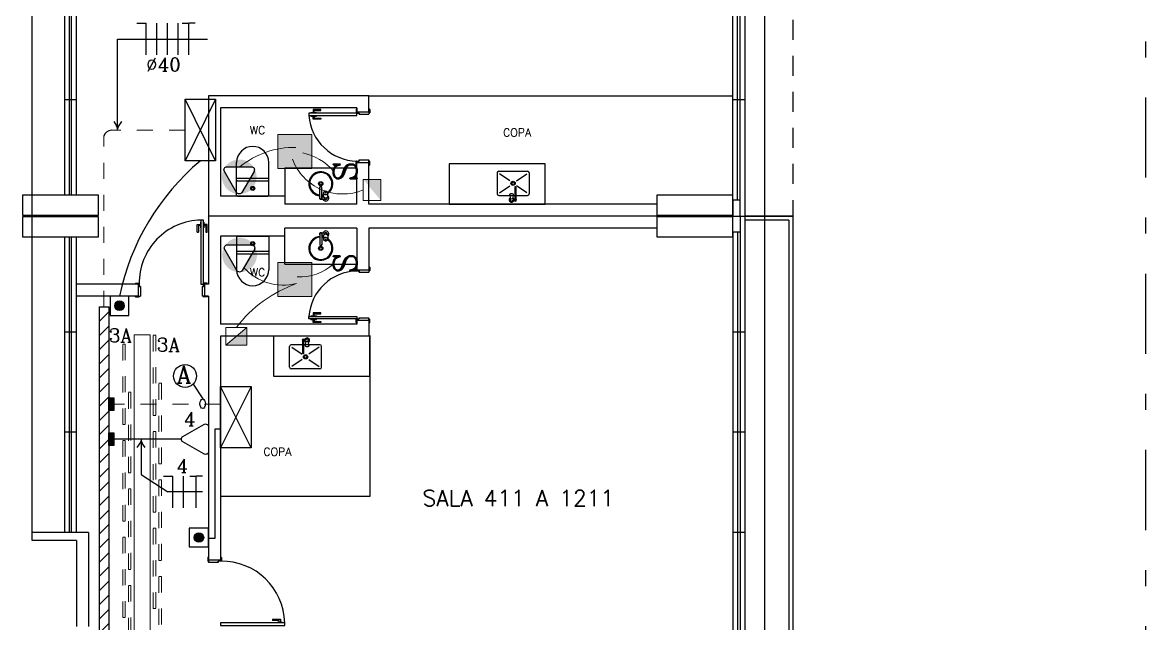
# Model space of a CAD drawing. Extents: x 544 to 914, y -40 to 56.
# Drawn here: x 580.47 to 587.48, y 5.28 to 9.03 of the extents above; entities that cross this region are included whole.
import ezdxf
from ezdxf.lldxf.tags import DXFTag

# ---------------------------------------------------------------- set-up
doc = ezdxf.new("R2010")
doc.units = 0
doc.header["$LTSCALE"] = 0.5
doc.header["$MEASUREMENT"] = 0
for name, pattern in [('CONTINU', [0]), ('DASHDOT', [1, 0.5, -0.25, 0, -0.25]), ('DASHDOT2', [0.5, 0.25, -0.125, 0, -0.125]), ('HIDDEN', [0.375, 0.25, -0.125])]:
    doc.linetypes.add(name, pattern=pattern)
doc.layers.get('0').update_dxf_attribs({"linetype": 'CONTINUOUS'})
for name, color, linetype in [('3', 1, 'CONTINUOUS'), ('A-01', 1, 'CONTINUOUS'), ('A-02', 2, 'CONTINUOUS'), ('A-03', 3, 'CONTINUOUS'), ('A-05', 5, 'CONTINUOUS'), ('ARQ_JANELAS2', 1, 'HIDDEN2'), ('COZINHA', 2, 'CONTINUOUS'), ('ELE-ELETROCALHA', 250, 'CONTINUOUS'), ('ELETRODUTO', 5, 'CONTINUOUS'), ('FIAÇÃO', 15, 'CONTINUOUS'), ('INTERRUPTOR', 3, 'CONTINUOUS'), ('JANELA', 1, 'CONTINUOUS'), ('PORTA', 2, 'CONTINUOUS'), ('Proj', 1, 'HIDDEN'), ('REDE-ESTRUTURADA', 3, 'CONTINUOUS'), ('SAN', 2, 'CONTINUOUS'), ('SETAS', 1, 'CONTINUOUS'), ('SIMBOLOS', 2, 'CONTINUOUS'), ('TEXTO', 7, 'CONTINUOUS'), ('TEXTO - TOMADAS', 250, 'CONTINUOUS'), ('TOMADAS', 3, 'CONTINUOUS'), ('TUBULACAO', 5, 'CONTINUOUS'), ('Título', 3, 'CONTINUOUS')]:
    doc.layers.add(name, color=color, linetype=linetype)
doc.layers.add('Luminotécnico', color=142, linetype='CONTINUOUS', lineweight=0)
doc.styles.add('ROMANC', font='romanc.shx')
doc.styles.add('T20', font='simplex.shx', dxfattribs={"height": 0.1})
tags = doc.linetypes.add('HIDDEN2', pattern=[0.1875, 0.125, -0.0625]).pattern_tags.tags
tags[6:7] = [DXFTag(74, 4), DXFTag(75, 0), DXFTag(340, '0'), DXFTag(46, 1.0), DXFTag(50, 0.0), DXFTag(44, 0.0), DXFTag(45, 0.0)]
tags[4:5] = [DXFTag(74, 4), DXFTag(75, 0), DXFTag(340, '0'), DXFTag(46, 1.0), DXFTag(50, 0.0), DXFTag(44, 0.0), DXFTag(45, 0.0)]

# ---------------------------------------------------------------- blocks, each defined once
blk = doc.blocks.new('A')
at = {"layer": 'TOMADAS'}
blk.add_hatch(color=256, dxfattribs=at).paths.add_polyline_path([(1807.0593, -85.114, 1), (1806.9999, -85.114, 1)])
blk.add_lwpolyline([(1806.9719, -85.1745), (1807.0873, -85.1745), (1807.0873, -85.0534), (1806.9719, -85.0534)], close=True, dxfattribs=at)
blk.add_circle((1807.0296, -85.114), 0.0297, dxfattribs=at)
blk = doc.blocks.new('T')
at = {"layer": 'TOMADAS'}
for p, q in [((-55.6492, 372.2054), (-55.6492, 372.0316)), ((-55.465, 372.138), (-55.6155, 372.2249)), ((-55.6155, 372.0122), (-55.465, 372.0991))]:
    blk.add_line(p, q, dxfattribs=at)
for centre, start, end in [((-55.6267, 372.2054), 60, 180), ((-55.4762, 372.1185), 300, 60), ((-55.6267, 372.0316), 180, 300)]:
    blk.add_arc(centre, 0.0225, start, end, dxfattribs=at)

msp = doc.modelspace()

# ---------------------------------------------------------------- hatches: boundary and pattern name
at = {"layer": 'ELE-ELETROCALHA', "ltscale": 0.06}
h = msp.add_hatch(dxfattribs=at)
h.set_pattern_fill('ANSI31', color=256, scale=0.5, style=0)
h.set_pattern_definition([(45, (-889.07684, 133.60847), (-0.0441941738, 0.0441941738), [])])
h.paths.add_polyline_path([(581.0121, 7.2591), (580.9519, 7.2591), (580.9519, 1.5815), (581.0121, 1.5845)])
at = {"layer": 'ELETRODUTO', "linetype": 'DASHDOT2', "ltscale": 0.06}
for points in [[(581.0122, 6.6115), (581.044, 6.6115), (581.044, 6.6909), (581.0122, 6.6909)], [(581.0122, 6.3934), (581.044, 6.3934), (581.044, 6.4729), (581.0122, 6.4729)]]:
    msp.add_hatch(color=256, dxfattribs=at).paths.add_polyline_path(points)
at = {"layer": 'Luminotécnico'}
for points in [[(582.0683, 8.335), (582.0683, 8.123), (582.2804, 8.123), (582.2804, 8.335)], [(582.7105, 7.9234), (582.7105, 8.055), (582.6004, 8.055)], [(582.0683, 7.5369), (582.0683, 7.3248), (582.2804, 7.3248), (582.2804, 7.5369)], [(581.8745, 7.1307), (581.7429, 7.0205), (581.8745, 7.0205)]]:
    msp.add_hatch(color=3, dxfattribs=at).paths.add_polyline_path(points)
at = {"layer": 'Luminotécnico', "linetype": 'CONTINU'}
h = msp.add_hatch(color=3, dxfattribs=at)
h.paths.add_polyline_path([(581.7187, 8.0707, 1), (581.9352, 8.0707, 1)])
h.paths.add_polyline_path([(581.9016, 8.1343, -0.57735), (581.9185, 8.105), (581.843, 7.9741, -0.57735), (581.8091, 7.9741), (581.7335, 8.105, -0.57735), (581.7505, 8.1343)], flags=16)
h = msp.add_hatch(color=3, dxfattribs=at)
h.paths.add_polyline_path([(581.7208, 7.583, 1), (581.9373, 7.583, 1)])
h.paths.add_polyline_path([(581.9037, 7.6466, -0.57735), (581.9206, 7.6173), (581.8451, 7.4864, -0.57735), (581.8112, 7.4864), (581.7356, 7.6173, -0.57735), (581.7526, 7.6466)], flags=16)

# ---------------------------------------------------------------- linework, layer by layer
at = {"layer": '3', "color": 6}
for points in [[(580.4739, 7.8311), (580.9489, 7.8311), (580.9489, 7.9561), (580.4739, 7.9561), (580.4739, 7.8311)], [(584.4314, 7.8311), (584.9064, 7.8311), (584.9064, 7.9561), (584.4314, 7.9561), (584.4314, 7.8311)], [(580.4739, 7.6961), (580.9489, 7.6961), (580.9489, 7.8211), (580.4739, 7.8211), (580.4739, 7.6961)], [(584.4314, 7.6961), (584.9064, 7.6961), (584.9064, 7.8211), (584.4314, 7.8211), (584.4314, 7.6961)]]:
    msp.add_lwpolyline(points, dxfattribs=at)
at = {"layer": 'A-01', "color": 9}
for p, q in [((585.1064, -6.1739), (585.1064, 14.9011)), ((582.6354, 8.5761), (584.9064, 8.5761)), ((582.6404, 7.0811), (582.6404, 6.0761)), ((582.6404, 6.0761), (581.7104, 6.0761))]:
    msp.add_line(p, q, dxfattribs=at)
at = {"layer": 'A-02', "color": 9}
for p, q in [((580.5354, 5.8511), (580.5354, 10.3886)), ((584.9514, 7.8261), (585.2814, 7.8261)), ((585.2814, 7.8261), (584.9814, 7.8261)), ((585.2564, 7.8011), (584.9814, 7.8011)), ((585.2564, 7.8011), (585.2564, -6.7739)), ((585.2814, 7.8261), (585.2814, -6.7989))]:
    msp.add_line(p, q, dxfattribs=at)
at = {"layer": 'A-03', "color": 9}
for p, q in [((580.8104, 8.5511), (580.7354, 8.5511)), ((584.9814, 8.5511), (584.9064, 8.5511)), ((580.8104, 7.1011), (580.7354, 7.1011)), ((584.9814, 7.1011), (584.9064, 7.1011)), ((584.9814, 6.4761), (584.9064, 6.4761)), ((584.9814, 5.8511), (584.9064, 5.8511))]:
    msp.add_line(p, q, dxfattribs=at)
at = {"layer": 'A-05', "color": 4}
for p, q in [((582.6354, 8.5761), (581.6354, 8.5761)), ((581.6354, 8.5761), (581.6354, 7.4011)), ((582.6354, 8.4761), (582.6354, 8.5761)), ((582.5604, 8.5011), (581.7104, 8.5011)), ((581.7104, 8.5011), (581.7104, 7.9511)), ((582.5604, 8.5011), (582.5604, 8.4761)), ((582.5604, 8.4761), (582.5604, 8.5011)), ((582.5604, 8.4761), (582.6354, 8.4761)), ((582.5604, 8.1611), (582.6354, 8.1611)), ((582.5604, 7.9011), (582.5604, 8.1611)), ((582.6354, 7.9011), (582.6354, 8.1611)), ((582.1104, 7.9511), (581.7104, 7.9511)), ((582.1104, 7.9511), (582.1104, 7.9011)), ((582.5604, 7.9011), (582.1104, 7.9011)), ((584.4314, 7.9011), (582.6354, 7.9011)), ((584.4316, 7.8261), (581.6354, 7.8261)), ((582.1104, 7.7011), (582.1104, 7.7511)), ((582.5604, 7.7511), (582.1104, 7.7511)), ((582.5604, 7.7511), (582.5604, 7.4911)), ((582.6354, 7.7511), (582.6354, 7.4911)), ((584.4314, 7.7511), (582.6354, 7.7511)), ((582.1104, 7.7011), (581.7104, 7.7011)), ((581.7104, 7.7011), (581.7104, 7.1511)), ((582.5604, 7.4911), (582.6354, 7.4911)), ((581.1954, 7.4011), (580.8104, 7.4011)), ((581.1954, 7.4011), (581.1954, 7.3261)), ((581.6354, 7.4011), (581.6104, 7.4011)), ((581.6104, 7.4011), (581.6104, 7.3261)), ((581.1954, 7.3261), (580.8104, 7.3261)), ((581.6354, 7.3261), (581.6104, 7.3261)), ((581.6354, 7.3261), (581.6354, 5.6786)), ((582.5604, 7.1511), (581.7104, 7.1511)), ((582.5604, 7.1761), (582.6354, 7.1761)), ((582.5604, 7.1511), (582.5604, 7.1761)), ((582.5604, 7.1761), (582.5604, 7.1511)), ((582.6354, 7.1761), (582.6354, 7.0761)), ((582.6354, 7.0761), (581.7104, 7.0761)), ((581.7104, 7.0761), (581.7104, 5.6786)), ((580.5354, 5.8011), (580.5354, 5.8511)), ((580.8854, 5.8511), (580.5354, 5.8511)), ((580.8854, 5.8511), (580.8854, 5.2636)), ((580.8104, 5.8011), (580.5354, 5.8011)), ((580.8104, 5.8011), (580.8104, 5.2636)), ((581.7104, 5.6786), (581.6354, 5.6786))]:
    msp.add_line(p, q, dxfattribs=at)
at = {"layer": 'ARQ_JANELAS2', "color": 5, "ltscale": 1.8}
msp.add_arc((582.5426, 7.024), 1.4941, 129.94216, 168.33555, dxfattribs=at)
at = {"layer": 'COZINHA', "color": 9}
for p, q in [((583.1354, 8.1511), (583.1354, 7.9011)), ((583.7354, 8.1511), (583.1354, 8.1511)), ((583.7354, 7.9011), (583.7354, 8.1511)), ((583.4354, 8.0952), (583.4354, 8.0052)), ((583.4454, 8.1052), (583.6254, 8.1052)), ((583.5141, 8.0467), (583.4504, 8.0902)), ((583.5568, 8.0467), (583.6204, 8.0902)), ((583.6354, 8.0952), (583.6354, 8.0052)), ((583.4354, 8.0052), (583.4354, 7.9652)), ((583.4504, 7.9702), (583.5141, 8.0137)), ((583.5465, 8.0054), (583.5465, 7.9999)), ((583.5465, 7.9999), (583.5465, 7.927)), ((583.5516, 8.0054), (583.5516, 7.9999)), ((583.5516, 7.9999), (583.5516, 7.927)), ((583.6204, 7.9702), (583.5568, 8.0137)), ((583.6354, 8.0052), (583.6354, 7.9652)), ((583.4454, 7.9552), (583.5154, 7.9552)), ((583.515, 7.9599), (583.5171, 7.9363)), ((583.5185, 7.9307), (583.5185, 7.9344)), ((583.5257, 7.919), (583.5257, 7.919)), ((583.5323, 7.9225), (583.5432, 7.9225)), ((583.5363, 7.9599), (583.5341, 7.9363)), ((583.5358, 7.9552), (583.5469, 7.9552)), ((583.5368, 7.931), (583.5428, 7.931)), ((583.5512, 7.9552), (583.6254, 7.9552)), ((583.1354, 7.9011), (583.7354, 7.9011)), ((582.0404, 7.0761), (582.0404, 6.8261)), ((582.6404, 7.0761), (582.0404, 7.0761)), ((582.1404, 6.972), (582.1404, 7.012)), ((582.2247, 7.022), (582.1504, 7.022)), ((582.2243, 6.9773), (582.2243, 7.0502)), ((582.2401, 7.022), (582.229, 7.022)), ((582.2294, 6.9773), (582.2294, 7.0502)), ((582.2436, 7.0547), (582.2327, 7.0547)), ((582.2391, 7.0462), (582.2331, 7.0462)), ((582.2396, 7.0173), (582.2418, 7.0409)), ((582.2502, 7.0582), (582.2502, 7.0582)), ((582.2574, 7.0465), (582.2574, 7.0428)), ((582.2609, 7.0173), (582.2588, 7.0409)), ((582.3304, 7.022), (582.2605, 7.022)), ((582.3404, 6.972), (582.3404, 7.012)), ((582.6404, 6.8261), (582.6404, 7.0761)), ((582.1404, 6.882), (582.1404, 6.972)), ((582.1554, 7.007), (582.2191, 6.9635)), ((582.2243, 6.9718), (582.2243, 6.9773)), ((582.2294, 6.9718), (582.2294, 6.9773)), ((582.3254, 7.007), (582.2618, 6.9635)), ((582.3404, 6.882), (582.3404, 6.972)), ((582.3304, 6.872), (582.1504, 6.872)), ((582.2191, 6.9305), (582.1554, 6.887)), ((582.2618, 6.9305), (582.3254, 6.887)), ((582.0404, 6.8261), (582.6404, 6.8261))]:
    msp.add_line(p, q, dxfattribs=at)
for points in [[(583.515, 7.9599), (583.5157, 7.9625), (583.5181, 7.965), (583.5214, 7.9666), (583.5256, 7.9672), (583.5299, 7.9666), (583.5331, 7.965), (583.5355, 7.9625), (583.5363, 7.9599), (583.5355, 7.9573), (583.5331, 7.9548), (583.5299, 7.9532), (583.5256, 7.9527), (583.5214, 7.9532), (583.5181, 7.9548), (583.5157, 7.9573)], [(582.2609, 7.0173), (582.2601, 7.0147), (582.2578, 7.0122), (582.2545, 7.0106), (582.2503, 7.01), (582.246, 7.0106), (582.2427, 7.0122), (582.2404, 7.0147), (582.2396, 7.0173), (582.2404, 7.0199), (582.2427, 7.0224), (582.246, 7.024), (582.2503, 7.0245), (582.2545, 7.024), (582.2578, 7.0224), (582.2601, 7.0199)]]:
    msp.add_lwpolyline(points, close=True, dxfattribs=at)
for points in [[(583.5341, 7.9363), (583.5336, 7.935), (583.5316, 7.9335), (583.5291, 7.9327), (583.5256, 7.9324), (583.5222, 7.9327), (583.5196, 7.9335), (583.5176, 7.935), (583.5171, 7.9363)], [(582.2418, 7.0409), (582.2423, 7.0422), (582.2442, 7.0436), (582.2468, 7.0445), (582.2503, 7.0448), (582.2537, 7.0445), (582.2563, 7.0436), (582.2583, 7.0422), (582.2588, 7.0409)]]:
    msp.add_lwpolyline(points, dxfattribs=at)
for centre, radius in [((583.5354, 8.0302), 0.0133), ((583.5354, 8.0302), 0.00813), ((582.2404, 6.947), 0.0133), ((582.2404, 6.947), 0.00813)]:
    msp.add_circle(centre, radius, dxfattribs=at)
for centre, radius, start, end in [((583.4454, 8.0952), 0.01, 90, 180), ((583.6254, 8.0952), 0.01, 0, 90), ((583.549, 8.0054), 0.00376, 312.65589, 227.34411), ((583.549, 8.0054), 0.00255, 359.99352, 180.00648), ((583.4454, 7.9652), 0.01, 180, 270), ((583.5257, 7.927), 0.0148, 126.17047, 342.25677), ((583.5257, 7.927), 0.00804, 152.73673, 325.73755), ((583.5368, 7.9353), 0.00425, 192.82848, 270), ((583.5257, 7.927), 0.0148, 15.53733, 53.99874), ((583.549, 7.927), 0.0074, 110.16101, 69.83899), ((583.549, 7.927), 0.00255, 180.00373, 359.99627), ((583.6254, 7.9652), 0.01, 270, 0), ((582.1504, 7.012), 0.01, 90, 180), ((582.2269, 7.0502), 0.0074, 290.16101, 249.83899), ((582.2269, 7.0502), 0.00255, 0.00373, 179.99627), ((582.2502, 7.0502), 0.0148, 195.53733, 233.99874), ((582.2502, 7.0502), 0.0148, 306.17047, 162.25677), ((582.2391, 7.0419), 0.00425, 12.82848, 90), ((582.2502, 7.0502), 0.00804, 332.73673, 145.73755), ((582.3304, 7.012), 0.01, 0, 90), ((582.2269, 6.9718), 0.00376, 132.65589, 47.34411), ((582.2269, 6.9718), 0.00255, 179.99352, 0.00648), ((582.1504, 6.882), 0.01, 180, 270), ((582.3304, 6.882), 0.01, 270, 0)]:
    msp.add_arc(centre, radius, start, end, dxfattribs=at)
at = {"layer": 'ELE-ELETROCALHA', "ltscale": 0.06}
for p, q in [((580.9519, 7.2591), (580.9519, 1.5555)), ((580.9519, 7.2591), (581.0121, 7.2591)), ((581.0121, 7.2591), (581.0121, 1.5308))]:
    msp.add_line(p, q, dxfattribs=at)
at = {"layer": 'ELE-ELETROCALHA', "color": 5, "linetype": 'CONTINU'}
msp.add_arc((581.0329, 8.3097), 0.053, 94.95236, 164.2581, dxfattribs=at)
at = {"layer": 'ELETRODUTO', "linetype": 'DASHDOT2', "ltscale": 0.06}
for points in [[(581.044, 6.6909), (581.044, 6.6115), (581.0122, 6.6115), (581.0122, 6.6909)], [(581.044, 6.4729), (581.044, 6.3934), (581.0122, 6.3934), (581.0122, 6.4729)]]:
    msp.add_lwpolyline(points, close=True, dxfattribs=at)
at = {"layer": 'FIAÇÃO'}
for p, q in [((581.1877, 9.0298), (581.2451, 9.0298)), ((581.245, 8.8315), (581.2451, 9.0298)), ((581.3118, 8.8314), (581.3119, 9.0298)), ((581.3786, 8.8314), (581.3787, 9.0297)), ((581.4454, 8.8314), (581.4455, 9.0297)), ((581.4714, 9.0297), (581.5116, 9.0297)), ((581.5115, 8.8314), (581.5116, 9.0297)), ((581.5518, 9.0297), (581.5116, 9.0297)), ((581.3541, 6.2033), (581.4116, 6.2033)), ((581.4113, 6.0049), (581.4116, 6.2033)), ((581.4781, 6.0049), (581.4784, 6.2032)), ((581.5173, 6.2031), (581.5575, 6.2031)), ((581.5572, 6.0047), (581.5575, 6.2031)), ((581.5977, 6.203), (581.5575, 6.2031))]:
    msp.add_line(p, q, dxfattribs=at)
at = {"layer": 'JANELA', "color": 9}
for p, q in [((584.9814, 14.9011), (584.9814, -6.1739)), ((580.7354, 10.3886), (580.7354, 7.9561)), ((580.7654, 10.3886), (580.7654, 7.9561)), ((580.7804, 7.9561), (580.7804, 10.3886)), ((580.8104, 7.9561), (580.8104, 10.3886)), ((584.9064, 7.9261), (584.9064, 10.4261)), ((584.9364, 7.9261), (584.9364, 10.4261)), ((584.9514, 7.9261), (584.9514, 10.4261)), ((580.7354, 7.8311), (580.7354, 7.8211)), ((580.8104, 7.8211), (580.8104, 7.8311)), ((584.9064, 7.7261), (584.9064, 5.2261)), ((584.9364, 7.7261), (584.9364, 5.2261)), ((584.9514, 7.7261), (584.9514, 5.2261)), ((580.7354, 7.6961), (580.7354, 5.8511)), ((580.7654, 7.6961), (580.7654, 5.8511)), ((580.7804, 5.8511), (580.7804, 7.6961)), ((580.8104, 5.8511), (580.8104, 7.6961)), ((580.8104, 6.4761), (580.7354, 6.4761))]:
    msp.add_line(p, q, dxfattribs=at)
for points in [[(584.9514, 7.9261), (584.9064, 7.9261), (584.9064, 7.8261), (584.9514, 7.8261)], [(584.9514, 7.7261), (584.9064, 7.7261), (584.9064, 7.8261), (584.9514, 7.8261)]]:
    msp.add_lwpolyline(points, close=True, dxfattribs=at)
for points in [[(580.7654, 7.8311), (580.7654, 7.8261), (580.8104, 7.8261), (580.8104, 7.8311)], [(580.7654, 7.8211), (580.7654, 7.8261), (580.8104, 7.8261), (580.8104, 7.8211)]]:
    msp.add_lwpolyline(points, dxfattribs=at)
at = {"layer": 'Luminotécnico', "color": 3}
msp.add_line((581.8745, 7.1307), (581.7429, 7.0205), dxfattribs=at)
for points in [[(582.2804, 8.123), (582.2804, 8.335), (582.0683, 8.335), (582.0683, 8.123)], [(582.6004, 7.9234), (582.6004, 8.055), (582.7105, 8.055), (582.7105, 7.9234)], [(582.2804, 7.3248), (582.2804, 7.5369), (582.0683, 7.5369), (582.0683, 7.3248)], [(581.7429, 7.1307), (581.8745, 7.1307), (581.8745, 7.0205), (581.7429, 7.0205)]]:
    msp.add_lwpolyline(points, close=True, dxfattribs=at)
at = {"layer": 'Luminotécnico', "color": 3, "linetype": 'CONTINU', "ltscale": 0.05}
msp.add_lwpolyline([(581.1707, 7.0836), (581.1707, 0.7767), (580.6307, 0.7767), (580.6307, 0.6763), (581.2711, 0.6763), (581.2711, 7.0836)], close=True, dxfattribs=at)
at = {"layer": 'Luminotécnico', "color": 9, "linetype": 'HIDDEN', "ltscale": 0.05}
for points in [[(581.2901, 6.581), (581.2901, 7.0833), (581.3052, 7.0833), (581.3052, 6.581)], [(581.1, 6.5247), (581.1, 7.027), (581.115, 7.027), (581.115, 6.5247)], [(581.3255, 6.2796), (581.3255, 6.7819), (581.3406, 6.7819), (581.3406, 6.2796)], [(581.1354, 6.2234), (581.1354, 6.7257), (581.1505, 6.7257), (581.1505, 6.2234)], [(581.2901, 5.9782), (581.2901, 6.4805), (581.3052, 6.4805), (581.3052, 5.9782)], [(581.2901, 5.9782), (581.2901, 6.4805), (581.3052, 6.4805), (581.3052, 5.9782)], [(581.1, 5.922), (581.1, 6.4243), (581.115, 6.4243), (581.115, 5.922)], [(581.1, 5.922), (581.1, 6.4243), (581.115, 6.4243), (581.115, 5.922)], [(581.3255, 5.6769), (581.3255, 6.1792), (581.3406, 6.1792), (581.3406, 5.6769)], [(581.1354, 5.6206), (581.1354, 6.1229), (581.1505, 6.1229), (581.1505, 5.6206)], [(581.1, 5.3193), (581.1, 5.8216), (581.115, 5.8216), (581.115, 5.3193)], [(581.2901, 5.3755), (581.2901, 5.8778), (581.3052, 5.8778), (581.3052, 5.3755)], [(581.3255, 5.0741), (581.3255, 5.5764), (581.3406, 5.5764), (581.3406, 5.0741)], [(581.1354, 5.0179), (581.1354, 5.5202), (581.1505, 5.5202), (581.1505, 5.0179)]]:
    msp.add_lwpolyline(points, close=True, dxfattribs=at)
at = {"layer": 'Luminotécnico', "color": 5, "linetype": 'CONTINU'}
for centre, radius, start, end in [((582.1719, 7.7143), 0.5405, 89.10226, 128.99484), ((582.1476, 7.8729), 0.3554, 41.14055, 77.73183), ((582.4722, 8.2991), 0.3354, 200.57844, 292.4703), ((582.1031, 7.7327), 0.3378, 222.7239, 283.81262), ((582.203, 7.763), 0.317, 267.14477, 311.89146), ((582.4559, 6.6386), 0.813, 109.55889, 142.75528)]:
    msp.add_arc(centre, radius, start, end, dxfattribs=at)
at = {"layer": 'PORTA', "color": 9}
for p, q in [((582.3364, 8.4916), (582.2874, 8.4916)), ((582.2874, 8.4916), (582.2874, 8.4721)), ((582.2944, 8.4721), (582.2944, 8.4846)), ((582.2944, 8.4846), (582.3294, 8.4846)), ((582.3294, 8.4846), (582.3294, 8.4846)), ((582.3294, 8.4846), (582.3364, 8.4846)), ((582.3364, 8.4846), (582.3364, 8.4916)), ((582.5554, 8.4911), (582.5554, 8.4711)), ((582.5579, 8.4936), (582.5604, 8.4936)), ((582.6354, 8.4936), (582.6379, 8.4936)), ((582.6354, 8.4936), (582.6354, 8.4936)), ((582.6404, 8.4911), (582.6404, 8.4711)), ((582.2734, 8.4721), (582.3084, 8.4721)), ((582.2734, 8.4721), (582.2734, 8.4686)), ((582.2734, 8.4501), (582.2734, 8.4536)), ((582.2734, 8.4501), (582.3084, 8.4501)), ((582.2874, 8.4306), (582.2874, 8.4501)), ((582.3364, 8.4306), (582.2874, 8.4306)), ((582.2944, 8.4501), (582.2944, 8.4376)), ((582.2944, 8.4376), (582.3294, 8.4376)), ((582.3084, 8.4721), (582.3084, 8.4686)), ((582.3084, 8.4501), (582.3084, 8.4536)), ((582.3294, 8.4376), (582.3364, 8.4376)), ((582.3294, 8.4376), (582.3294, 8.4376)), ((582.3364, 8.4376), (582.3364, 8.4306)), ((582.5604, 8.4761), (582.5604, 8.4686)), ((582.5604, 8.4686), (582.5754, 8.4686)), ((582.5754, 8.4686), (582.5754, 8.4611)), ((582.5754, 8.4611), (582.5754, 8.4686)), ((582.5754, 8.4611), (582.6354, 8.4611)), ((582.6354, 8.4761), (582.6354, 8.4611)), ((582.6354, 8.4686), (582.6379, 8.4686)), ((582.5554, 8.1461), (582.5554, 8.1661)), ((582.5579, 8.1686), (582.5604, 8.1686)), ((582.5579, 8.1436), (582.5604, 8.1436)), ((582.5604, 8.1686), (582.5754, 8.1686)), ((582.5604, 8.1611), (582.5604, 8.1686)), ((582.5754, 8.1761), (582.6354, 8.1761)), ((582.5754, 8.1761), (582.5754, 8.1686)), ((582.5754, 8.1686), (582.5754, 8.1761)), ((582.6354, 8.1611), (582.6354, 8.1761)), ((582.6354, 8.1686), (582.6379, 8.1686)), ((582.6354, 8.1436), (582.6354, 8.1436)), ((582.6354, 8.1436), (582.6379, 8.1436)), ((582.6404, 8.1461), (582.6404, 8.1661)), ((581.5844, 7.7881), (581.5879, 7.7881)), ((581.5844, 7.7881), (581.5844, 7.7531)), ((581.6064, 7.7881), (581.6029, 7.7881)), ((581.6064, 7.7881), (581.6064, 7.7531)), ((581.5649, 7.7251), (581.5649, 7.7741)), ((581.5649, 7.7741), (581.5844, 7.7741)), ((581.5649, 7.7251), (581.5719, 7.7251)), ((581.5719, 7.7671), (581.5719, 7.7321)), ((581.5844, 7.7671), (581.5719, 7.7671)), ((581.5719, 7.7321), (581.5719, 7.7251)), ((581.5719, 7.7321), (581.5719, 7.7321)), ((581.5844, 7.7531), (581.5879, 7.7531)), ((581.6064, 7.7531), (581.6029, 7.7531)), ((581.6259, 7.7741), (581.6064, 7.7741)), ((581.6064, 7.7671), (581.6189, 7.7671)), ((581.6189, 7.7671), (581.6189, 7.7321)), ((581.6189, 7.7321), (581.6189, 7.7321)), ((581.6189, 7.7321), (581.6189, 7.7251)), ((581.6189, 7.7251), (581.6259, 7.7251)), ((581.6259, 7.7251), (581.6259, 7.7741)), ((582.5554, 7.5061), (582.5554, 7.4861)), ((582.5579, 7.5086), (582.5604, 7.5086)), ((582.6354, 7.5086), (582.6354, 7.5086)), ((582.6354, 7.5086), (582.6379, 7.5086)), ((582.6404, 7.5061), (582.6404, 7.4861)), ((582.5579, 7.4836), (582.5604, 7.4836)), ((582.5604, 7.4911), (582.5604, 7.4836)), ((582.5604, 7.4836), (582.5754, 7.4836)), ((582.5754, 7.4761), (582.5754, 7.4836)), ((582.5754, 7.4836), (582.5754, 7.4761)), ((582.5754, 7.4761), (582.6354, 7.4761)), ((582.6354, 7.4911), (582.6354, 7.4761)), ((582.6354, 7.4836), (582.6379, 7.4836)), ((581.1779, 7.4036), (581.1779, 7.4011)), ((581.1804, 7.4061), (581.2004, 7.4061)), ((581.1954, 7.4011), (581.2029, 7.4011)), ((581.2029, 7.4036), (581.2029, 7.4011)), ((581.2029, 7.4011), (581.2029, 7.3861)), ((581.2104, 7.3861), (581.2029, 7.3861)), ((581.2029, 7.3861), (581.2104, 7.3861)), ((581.2104, 7.3861), (581.2104, 7.3261)), ((581.5954, 7.3861), (581.5954, 7.3261)), ((581.6029, 7.3861), (581.5954, 7.3861)), ((581.5954, 7.3861), (581.6029, 7.3861)), ((581.6104, 7.4011), (581.6029, 7.4011)), ((581.6029, 7.4011), (581.6029, 7.3861)), ((581.6254, 7.4061), (581.6054, 7.4061)), ((581.6279, 7.4036), (581.6279, 7.4011)), ((581.1779, 7.3261), (581.1779, 7.3261)), ((581.1779, 7.3261), (581.1779, 7.3236)), ((581.1804, 7.3211), (581.2004, 7.3211)), ((581.1954, 7.3261), (581.2104, 7.3261)), ((581.2029, 7.3261), (581.2029, 7.3236)), ((581.6104, 7.3261), (581.5954, 7.3261)), ((581.6029, 7.3261), (581.6029, 7.3236)), ((581.6254, 7.3211), (581.6054, 7.3211)), ((581.6279, 7.3261), (581.6279, 7.3236)), ((581.6279, 7.3261), (581.6279, 7.3261)), ((582.2874, 7.2216), (582.2874, 7.2021)), ((582.3364, 7.2216), (582.2874, 7.2216)), ((582.3364, 7.2146), (582.3364, 7.2216)), ((582.2734, 7.2021), (582.2734, 7.1986)), ((582.2734, 7.2021), (582.3084, 7.2021)), ((582.2734, 7.1801), (582.2734, 7.1836)), ((582.2734, 7.1801), (582.3084, 7.1801)), ((582.2874, 7.1606), (582.2874, 7.1801)), ((582.3364, 7.1606), (582.2874, 7.1606)), ((582.2944, 7.2146), (582.3294, 7.2146)), ((582.2944, 7.2021), (582.2944, 7.2146)), ((582.2944, 7.1801), (582.2944, 7.1676)), ((582.2944, 7.1676), (582.3294, 7.1676)), ((582.3084, 7.2021), (582.3084, 7.1986)), ((582.3084, 7.1801), (582.3084, 7.1836)), ((582.3294, 7.2146), (582.3364, 7.2146)), ((582.3294, 7.2146), (582.3294, 7.2146)), ((582.3294, 7.1676), (582.3294, 7.1676)), ((582.3294, 7.1676), (582.3364, 7.1676)), ((582.3364, 7.1676), (582.3364, 7.1606)), ((582.5554, 7.1611), (582.5554, 7.1811)), ((582.5579, 7.1586), (582.5604, 7.1586)), ((582.5604, 7.1761), (582.5604, 7.1836)), ((582.5604, 7.1836), (582.5754, 7.1836)), ((582.5754, 7.1911), (582.6354, 7.1911)), ((582.5754, 7.1836), (582.5754, 7.1911)), ((582.5754, 7.1911), (582.5754, 7.1836)), ((582.6354, 7.1761), (582.6354, 7.1911)), ((582.6354, 7.1836), (582.6379, 7.1836)), ((582.6354, 7.1586), (582.6379, 7.1586)), ((582.6354, 7.1586), (582.6354, 7.1586)), ((582.6404, 7.1611), (582.6404, 7.1811)), ((581.6304, 5.6936), (581.6304, 5.6736)), ((581.6354, 5.6961), (581.6329, 5.6961)), ((581.6354, 5.6961), (581.6354, 5.6961)), ((581.6354, 5.6786), (581.6354, 5.6636)), ((581.7129, 5.6961), (581.7104, 5.6961)), ((581.7104, 5.6786), (581.7104, 5.6711)), ((581.7154, 5.6936), (581.7154, 5.6736)), ((581.6354, 5.6711), (581.6329, 5.6711)), ((581.6954, 5.6636), (581.6354, 5.6636)), ((581.7104, 5.6711), (581.6954, 5.6711)), ((581.6954, 5.6636), (581.6954, 5.6711)), ((581.6954, 5.6711), (581.6954, 5.6636)), ((581.7129, 5.6711), (581.7104, 5.6711)), ((582.0345, 5.3091), (582.0345, 5.3021)), ((582.0345, 5.3091), (582.0835, 5.3091)), ((582.0415, 5.3021), (582.0345, 5.3021)), ((582.0415, 5.3021), (582.0415, 5.3021)), ((582.0765, 5.3021), (582.0415, 5.3021)), ((582.0625, 5.2896), (582.0625, 5.2861)), ((582.0975, 5.2896), (582.0625, 5.2896)), ((582.0765, 5.2896), (582.0765, 5.3021)), ((582.0835, 5.3091), (582.0835, 5.2896)), ((582.0975, 5.2896), (582.0975, 5.2861))]:
    msp.add_line(p, q, dxfattribs=at)
for points in [[(582.5604, 8.4686), (582.2604, 8.4686), (582.2604, 8.4536), (582.5604, 8.4536)], [(581.6029, 7.4011), (581.6029, 7.8011), (581.5879, 7.8011), (581.5879, 7.4011)], [(582.5604, 7.1836), (582.2604, 7.1836), (582.2604, 7.1986), (582.5604, 7.1986)], [(581.7104, 5.2711), (582.1104, 5.2711), (582.1104, 5.2861), (581.7104, 5.2861)]]:
    msp.add_lwpolyline(points, close=True, dxfattribs=at)
for centre, radius, start, end in [((582.5579, 8.4911), 0.0025, 90, 180), ((582.6379, 8.4911), 0.0025, 0, 90), ((582.568, 8.477), 0.3085, 184.34604, 268.59156), ((582.5579, 8.4711), 0.0025, 180, 270), ((582.6379, 8.4711), 0.0025, 270, 0), ((582.5579, 8.1661), 0.0025, 90, 180), ((582.5579, 8.1461), 0.0025, 180, 270), ((582.6379, 8.1661), 0.0025, 0, 90), ((582.6379, 8.1461), 0.0025, 270, 0), ((581.5954, 7.4086), 0.3926, 91.09469, 181.09469), ((582.5579, 7.5061), 0.0025, 90, 180), ((582.6379, 7.5061), 0.0025, 0, 90), ((582.568, 7.1752), 0.3085, 91.40844, 175.65396), ((582.5579, 7.4861), 0.0025, 180, 270), ((582.6379, 7.4861), 0.0025, 270, 0), ((581.1804, 7.4036), 0.0025, 90, 180), ((581.2004, 7.4036), 0.0025, 0, 90), ((581.6054, 7.4036), 0.0025, 90, 180), ((581.6254, 7.4036), 0.0025, 0, 90), ((581.1804, 7.3236), 0.0025, 180, 270), ((581.2004, 7.3236), 0.0025, 270, 0), ((581.6054, 7.3236), 0.0025, 180, 270), ((581.6254, 7.3236), 0.0025, 270, 0), ((582.5579, 7.1811), 0.0025, 90, 180), ((582.5579, 7.1611), 0.0025, 180, 270), ((582.6379, 7.1811), 0.0025, 0, 90), ((582.6379, 7.1611), 0.0025, 270, 0), ((581.6329, 5.6936), 0.0025, 90, 180), ((581.7129, 5.6936), 0.0025, 0, 90), ((581.6329, 5.6736), 0.0025, 180, 270), ((581.7179, 5.2786), 0.3926, 1.09469, 91.09469), ((581.7129, 5.6736), 0.0025, 270, 0)]:
    msp.add_arc(centre, radius, start, end, dxfattribs=at)
at = {"layer": 'Proj', "color": 9}
msp.add_line((585.2814, 14.9011), (585.2814, 7.8261), dxfattribs=at)
at = {"layer": 'Proj', "color": 5, "linetype": 'CONTINU'}
msp.add_line((581.4655, 6.4332), (581.0121, 6.4332), dxfattribs=at)
at = {"layer": 'REDE-ESTRUTURADA'}
for p, q in [((581.6785, 8.1704), (581.4883, 8.5546)), ((581.6785, 8.5546), (581.4885, 8.1703)), ((581.9003, 6.3784), (581.7101, 6.7627)), ((581.9003, 6.7627), (581.7103, 6.3784))]:
    msp.add_line(p, q, dxfattribs=at)
for points in [[(581.4883, 8.5546), (581.6785, 8.5546), (581.6785, 8.1704), (581.4883, 8.1704)], [(581.7101, 6.7627), (581.9003, 6.7627), (581.9003, 6.3784), (581.7101, 6.3784)]]:
    msp.add_lwpolyline(points, close=True, dxfattribs=at)
at = {"layer": 'SAN', "color": 9}
for p, q in [((581.8104, 7.9561), (581.8104, 8.1611)), ((582.0104, 7.9561), (582.0104, 8.1611)), ((581.8104, 8.0624), (582.0104, 8.0624)), ((582.1104, 8.1261), (582.1104, 7.9511)), ((582.1104, 8.1261), (582.5604, 8.1261)), ((581.8154, 8.0461), (582.0054, 8.0461)), ((582.3299, 7.9388), (582.3299, 8.0055)), ((582.341, 7.9388), (582.341, 8.0055)), ((581.8154, 7.9511), (582.0054, 7.9511)), ((582.3354, 7.9305), (582.3596, 7.9305)), ((582.341, 7.9451), (582.3538, 7.9451)), ((582.3521, 7.9497), (582.3521, 7.9706)), ((582.3563, 7.9388), (582.3563, 7.9427)), ((582.3757, 7.9388), (582.3757, 7.9427)), ((582.3799, 7.9497), (582.3799, 7.9706)), ((582.3299, 7.7134), (582.3299, 7.6467)), ((582.3354, 7.7217), (582.3596, 7.7217)), ((582.341, 7.7134), (582.341, 7.6467)), ((582.3563, 7.7134), (582.3563, 7.7095)), ((582.3757, 7.7134), (582.3757, 7.7095)), ((581.8104, 7.6961), (581.8104, 7.4911)), ((581.8154, 7.7011), (582.0054, 7.7011)), ((582.0104, 7.6961), (582.0104, 7.4911)), ((582.1104, 7.5261), (582.1104, 7.7011)), ((582.341, 7.7071), (582.3538, 7.7071)), ((582.3521, 7.7025), (582.3521, 7.6816)), ((582.3799, 7.7025), (582.3799, 7.6816)), ((581.8104, 7.5898), (582.0104, 7.5898)), ((581.8154, 7.6061), (582.0054, 7.6061)), ((582.1104, 7.5261), (582.5604, 7.5261))]:
    msp.add_line(p, q, dxfattribs=at)
for centre, radius in [((581.9104, 7.9986), 0.0125), ((581.9104, 7.9986), 0.0075), ((582.3354, 8.0277), 0.0133), ((582.3354, 8.0277), 0.00778), ((581.9104, 7.6536), 0.0125), ((581.9104, 7.6536), 0.0075), ((582.3354, 7.6245), 0.0133), ((582.3354, 7.6245), 0.00778)]:
    msp.add_circle(centre, radius, dxfattribs=at)
for centre, radius, start, end in [((581.9104, 8.1611), 0.1, 0, 180), ((582.3354, 8.0277), 0.075, 306.3412, 265.75198), ((582.3354, 8.0277), 0.0694, 309.00735, 265.41143), ((581.8154, 8.0411), 0.005, 90, 180), ((582.0054, 8.0411), 0.005, 0, 90), ((582.3354, 8.0055), 0.00694, 323.1301, 216.8699), ((582.3354, 8.0055), 0.00556, 359.99988, 179.99988), ((581.8154, 7.9561), 0.005, 180, 270), ((582.0054, 7.9561), 0.005, 270, 0), ((582.3354, 7.9388), 0.00833, 131.81031, 48.18969), ((582.3354, 7.9388), 0.00556, 179.99979, 359.99979), ((582.3354, 8.0277), 0.0694, 274.58857, 283.88654), ((582.3354, 8.0277), 0.075, 274.24802, 282.83959), ((582.366, 7.9388), 0.0194, 135.58469, 161.12889), ((582.366, 7.9388), 0.0194, 205.37693, 44.41531), ((582.3592, 7.9706), 0.00706, 149.63881, 180), ((582.3592, 7.9706), 0.00706, 180, 210.36119), ((582.3592, 7.9497), 0.00706, 180, 210.36119), ((582.3624, 7.9687), 0.0109, 125.26439, 149.63881), ((582.3624, 7.9725), 0.0109, 210.36119, 234.73561), ((582.3624, 7.9516), 0.0109, 210.36119, 234.73561), ((582.3646, 7.9656), 0.0146, 106.32495, 125.26439), ((582.3646, 7.9755), 0.0146, 234.73561, 253.67505), ((582.3646, 7.9547), 0.0146, 234.73561, 253.67505), ((582.366, 7.9388), 0.00972, 180, 238.99728), ((582.3596, 7.9249), 0.00556, 65.38002, 90), ((582.366, 7.9608), 0.0196, 90, 106.32495), ((582.366, 7.9803), 0.0196, 253.67505, 270), ((582.366, 7.9594), 0.0196, 253.67505, 270), ((582.364, 7.9747), 0.00212, 149.63881, 180), ((582.364, 7.9747), 0.00212, 180, 210.36119), ((582.366, 7.9388), 0.00972, 245.38002, 0), ((582.3649, 7.9742), 0.00326, 125.26439, 149.63881), ((582.3649, 7.9753), 0.00326, 210.36119, 234.73561), ((582.3656, 7.9733), 0.00437, 106.32495, 125.26439), ((582.3656, 7.9762), 0.00437, 234.73561, 253.67505), ((582.366, 7.9718), 0.00587, 90, 106.32495), ((582.366, 7.9777), 0.00587, 253.67505, 270), ((582.366, 7.9608), 0.0196, 73.67505, 90), ((582.366, 7.9718), 0.00587, 73.67505, 90), ((582.366, 7.9777), 0.00587, 270, 286.32495), ((582.366, 7.9803), 0.0196, 270, 286.32495), ((582.366, 7.9594), 0.0196, 270, 286.32495), ((582.3664, 7.9733), 0.00437, 54.73561, 73.67505), ((582.3664, 7.9762), 0.00437, 286.32495, 305.26439), ((582.3671, 7.9742), 0.00326, 30.36119, 54.73561), ((582.3671, 7.9753), 0.00326, 305.26439, 329.63881), ((582.3681, 7.9747), 0.00212, 0, 30.36119), ((582.3681, 7.9747), 0.00212, 329.63881, 360), ((582.3674, 7.9656), 0.0146, 54.73561, 73.67505), ((582.3674, 7.9755), 0.0146, 286.32495, 305.26439), ((582.3674, 7.9547), 0.0146, 286.32495, 305.26439), ((582.3696, 7.9687), 0.0109, 30.36119, 54.73561), ((582.3696, 7.9725), 0.0109, 305.26439, 329.63881), ((582.3696, 7.9516), 0.0109, 305.26439, 329.63881), ((582.3728, 7.9706), 0.00706, 360, 30.36119), ((582.3728, 7.9706), 0.00706, 329.63881, 360), ((582.3728, 7.9497), 0.00706, 329.63881, 0), ((582.3354, 7.7134), 0.00833, 311.81031, 228.18969), ((582.3354, 7.7134), 0.00556, 0.00021, 180.00021), ((582.366, 7.7134), 0.0194, 315.58469, 154.62307), ((582.3624, 7.7006), 0.0109, 125.26439, 149.63881), ((582.3646, 7.6975), 0.0146, 106.32495, 125.26439), ((582.366, 7.7134), 0.00972, 121.00272, 180), ((582.3596, 7.7273), 0.00556, 270, 294.61998), ((582.366, 7.6927), 0.0196, 90, 106.32495), ((582.366, 7.7134), 0.00972, 0, 114.61998), ((582.366, 7.6927), 0.0196, 73.67505, 90), ((582.3674, 7.6975), 0.0146, 54.73561, 73.67505), ((582.3696, 7.7006), 0.0109, 30.36119, 54.73561), ((581.8154, 7.6961), 0.005, 90, 180), ((582.0054, 7.6961), 0.005, 0, 90), ((582.3354, 7.6245), 0.075, 94.24802, 53.6588), ((582.3354, 7.6245), 0.0694, 94.58857, 50.99265), ((582.3354, 7.6467), 0.00694, 143.1301, 36.8699), ((582.3354, 7.6467), 0.00556, 180.00012, 0.00012), ((582.3354, 7.6245), 0.075, 77.16041, 85.75198), ((582.3354, 7.6245), 0.0694, 76.11346, 85.41143), ((582.366, 7.7134), 0.0194, 198.87111, 224.41531), ((582.3592, 7.7025), 0.00706, 149.63881, 180), ((582.3592, 7.6816), 0.00706, 149.63881, 180), ((582.3592, 7.6816), 0.00706, 180, 210.36119), ((582.3624, 7.6797), 0.0109, 125.26439, 149.63881), ((582.3624, 7.6835), 0.0109, 210.36119, 234.73561), ((582.3646, 7.6767), 0.0146, 106.32495, 125.26439), ((582.3646, 7.6866), 0.0146, 234.73561, 253.67505), ((582.366, 7.6719), 0.0196, 90, 106.32495), ((582.366, 7.6914), 0.0196, 253.67505, 270), ((582.364, 7.6774), 0.00212, 149.63881, 180), ((582.364, 7.6774), 0.00212, 180, 210.36119), ((582.3649, 7.6769), 0.00326, 125.26439, 149.63881), ((582.3649, 7.678), 0.00326, 210.36119, 234.73561), ((582.3656, 7.676), 0.00437, 106.32495, 125.26439), ((582.3656, 7.6789), 0.00437, 234.73561, 253.67505), ((582.366, 7.6745), 0.00587, 90, 106.32495), ((582.366, 7.6804), 0.00587, 253.67505, 270), ((582.366, 7.6719), 0.0196, 73.67505, 90), ((582.366, 7.6745), 0.00587, 73.67505, 90), ((582.366, 7.6804), 0.00587, 270, 286.32495), ((582.366, 7.6914), 0.0196, 270, 286.32495), ((582.3664, 7.676), 0.00437, 54.73561, 73.67505), ((582.3664, 7.6789), 0.00437, 286.32495, 305.26439), ((582.3671, 7.6769), 0.00326, 30.36119, 54.73561), ((582.3671, 7.678), 0.00326, 305.26439, 329.63881), ((582.3681, 7.6774), 0.00212, 0, 30.36119), ((582.3681, 7.6774), 0.00212, 329.63881, 0), ((582.3674, 7.6767), 0.0146, 54.73561, 73.67505), ((582.3674, 7.6866), 0.0146, 286.32495, 305.26439), ((582.3696, 7.6797), 0.0109, 30.36119, 54.73561), ((582.3696, 7.6835), 0.0109, 305.26439, 329.63881), ((582.3728, 7.7025), 0.00706, 360, 30.36119), ((582.3728, 7.6816), 0.00706, 0, 30.36119), ((582.3728, 7.6816), 0.00706, 329.63881, 0), ((581.8154, 7.6111), 0.005, 180, 270), ((582.0054, 7.6111), 0.005, 270, 0), ((581.9104, 7.4911), 0.1, 180, 0)]:
    msp.add_arc(centre, radius, start, end, dxfattribs=at)
at = {"layer": 'SETAS', "color": 1}
for p, q in [((581.0677, 8.9306), (581.6283, 8.9306)), ((581.0677, 8.3625), (581.0677, 8.9306)), ((581.0436, 8.4154), (581.0677, 8.3796)), ((581.0918, 8.4153), (581.0677, 8.3796)), ((581.5383, 6.7765), (581.5984, 6.6842)), ((581.1906, 6.3804), (581.2149, 6.4161)), ((581.2149, 6.4332), (581.2143, 6.213)), ((581.2388, 6.3803), (581.2149, 6.4161)), ((581.2143, 6.213), (581.3817, 6.104)), ((581.5968, 6.104), (581.3817, 6.104))]:
    msp.add_line(p, q, dxfattribs=at)
msp.add_circle((581.4886, 6.8275), 0.0713, dxfattribs=at)
msp.add_ellipse((581.5984, 6.6541), major_axis=(0, -0.03), ratio=0.577123, dxfattribs=at)
for points in [[(581.0677, 8.3625), (581.0436, 8.4154), (581.0677, 8.3796), (581.0436, 8.4154)], [(581.0677, 8.3625), (581.0918, 8.4153), (581.0677, 8.3796), (581.0918, 8.4153)], [(581.2149, 6.4332), (581.1906, 6.3804), (581.2149, 6.4161), (581.1906, 6.3804)], [(581.2149, 6.4332), (581.2388, 6.3803), (581.2149, 6.4161), (581.2388, 6.3803)]]:
    msp.add_solid(points, dxfattribs=at)
at = {"layer": 'SIMBOLOS', "color": 9, "linetype": 'DASHDOT', "ltscale": 2}
msp.add_line((587.4814, 21.7661), (587.4814, -11.5989), dxfattribs=at)
at = {"layer": 'TOMADAS', "color": 5}
for p, q in [((581.7104, 6.4967), (581.6744, 6.4967)), ((581.6744, 6.4967), (581.6744, 5.8127)), ((581.6744, 5.8127), (581.6354, 5.8127))]:
    msp.add_line(p, q, dxfattribs=at)
at = {"layer": 'TUBULACAO', "linetype": 'DASHDOT2', "lineweight": 0, "ltscale": 0.03}
for p, q in [((581.4883, 8.3625), (581.0284, 8.3625)), ((580.982, 7.2591), (580.982, 8.3241)), ((581.7101, 6.6513), (581.0121, 6.6513))]:
    msp.add_line(p, q, dxfattribs=at)

# ---------------------------------------------------------------- block references
at = {"color": 3, "xscale": -0.8698205227783546, "yscale": 0.8698205227783546, "zscale": 0.8698205227783502, "rotation": 90}
for p in [(905.5025, -40.2706), (905.5046, -40.7583)]:
    msp.add_blockref('T', p, dxfattribs=at)
at = {"xscale": -0.8698205227783546, "yscale": 0.8698205227783546, "zscale": 0.8698205227783502}
msp.add_blockref('T', (533.2306, -317.2431), dxfattribs=at)
at = {"layer": 'Proj', "color": 5}
for p, rotation in [((2388.109, -77.8476), 179.9999999998701), ((2388.109, -77.8476), 179.9999999998701), ((496.4609, -1801.2104), 90), ((496.4609, -1801.2104), 90)]:
    msp.add_blockref('A', p, dxfattribs=dict(at, rotation=rotation))

# ---------------------------------------------------------------- texts
at = {"layer": 'INTERRUPTOR', "style": 'ROMANC'}
for p in [(582.5603, 8.0423), (582.56, 7.4681)]:
    msp.add_text('S', height=0.1461, rotation=90, dxfattribs=at).set_placement(p)
at = {"layer": 'TEXTO', "color": 250, "style": 'ROMANC'}
for s, height, rotation, p in [('%%C40', 0.08429, 359.97353, (581.2448, 8.7297)), ('3A', 0.08429, 359.922, (581.0123, 7.0395)), ('3A', 0.08429, 359.922, (581.3118, 6.9814)), ('4', 0.0843, 359.97353, (581.4819, 6.517)), ('4', 0.0843, 359.922, (581.4353, 6.225))]:
    msp.add_text(s, height=height, rotation=rotation, dxfattribs=at).set_placement(p)
at = {"layer": 'TEXTO - TOMADAS', "style": 'ROMANC'}
msp.add_text('A', height=0.1071, dxfattribs=at).set_placement((581.4359, 6.7831))
at = {"layer": 'Título', "color": 9, "style": 'T20'}
for s, height, p in [('WC', 0.05, (581.8927, 8.3372)), ('COPA', 0.05, (583.4725, 8.3221)), ('WC', 0.05, (581.8927, 7.4499)), ('COPA', 0.05, (581.9769, 6.3298)), ('SALA 411 A 1211', 0.1, (582.9705, 6.0159))]:
    msp.add_text(s, height=height, dxfattribs=at).set_placement(p)

doc.saveas('drawing.dxf')
